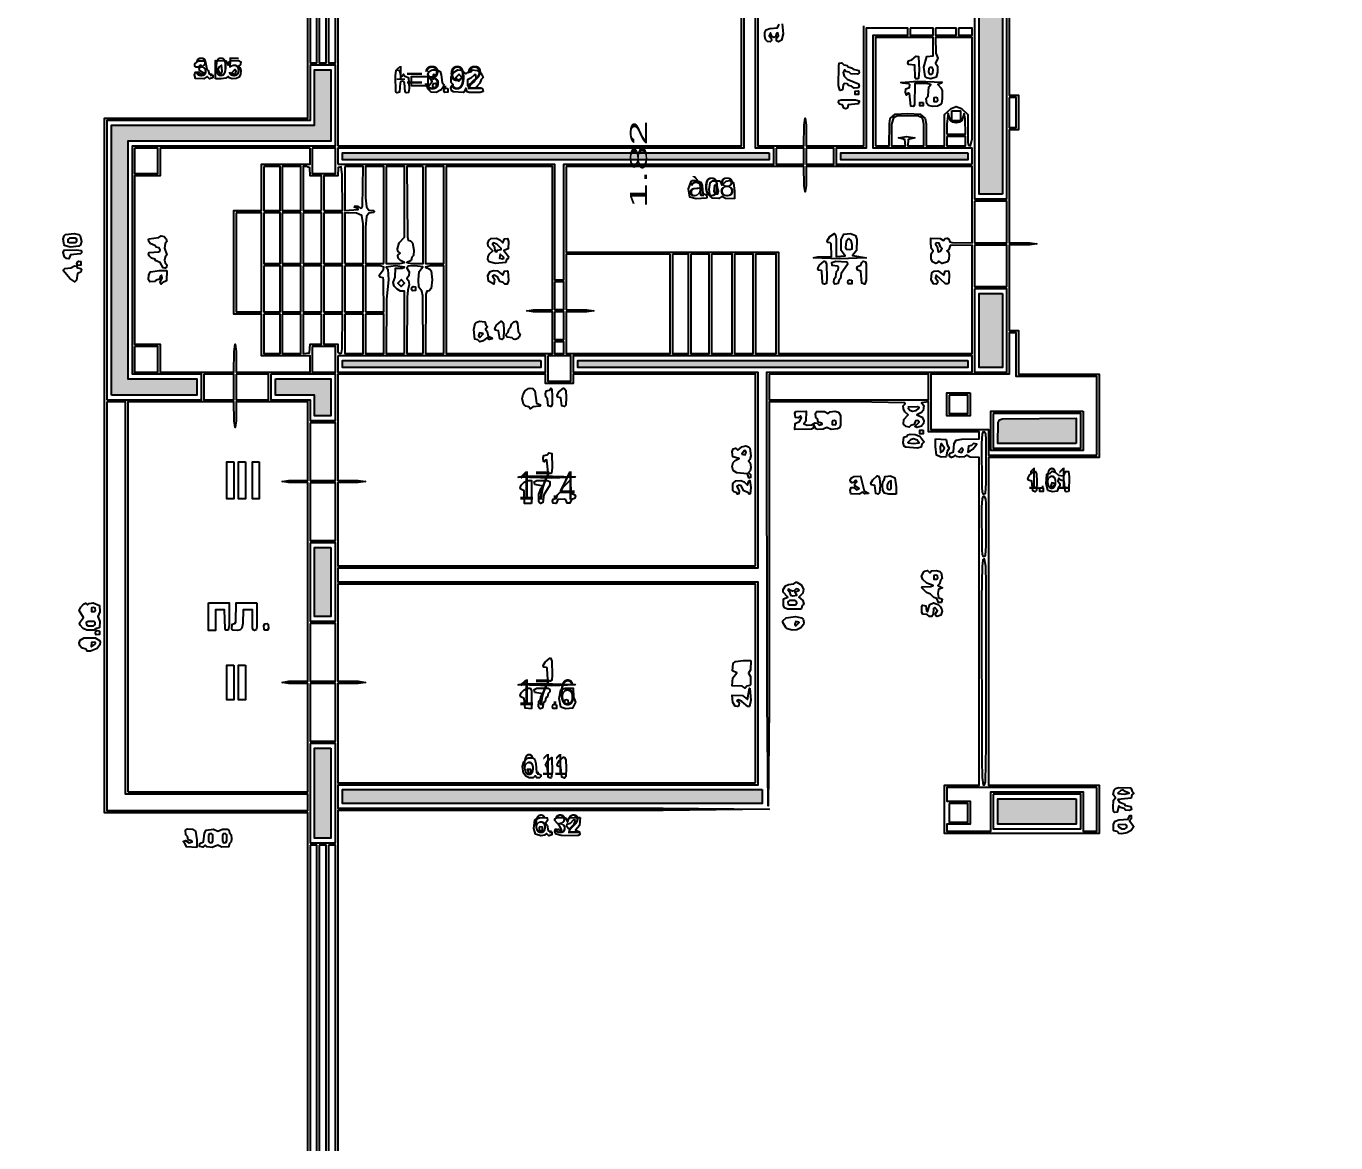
# Model space of a CAD drawing. Header units: millimetres. Extents: x 0 to 150324, y -100295 to 111760.
# Drawn here: x 21607 to 40826, y 43958 to 60345 of the extents above; entities that cross this region are included whole.
import ezdxf
from ezdxf.enums import TextEntityAlignment as Align

# ---------------------------------------------------------------- set-up
doc = ezdxf.new("R2010")
doc.units = ezdxf.units.MM
for name, color, linetype in [('A-PLAN-GRAPHICS', 7, 'Continuous'), ('A-RASTER-UNDERLAY', 8, 'Continuous'), ('A-TEXT-OCR', 3, 'Continuous'), ('A-WALLS-FILL', 9, 'Continuous'), ('A-WALLS-OUTLINE', 8, 'Continuous')]:
    doc.layers.add(name, color=color, linetype=linetype)
picture_1 = doc.add_image_def('image1.png', size_in_pixel=(2463, 3095))

msp = doc.modelspace()

# ---------------------------------------------------------------- hatches: boundary and pattern name
at = {"layer": 'A-WALLS-FILL'}
h = msp.add_hatch(color=9, dxfattribs=at)
h.paths.add_polyline_path([(50190, 13445), (50190, 13073), (49953, 13073), (49953, 13445), (50072, 13445)])
h.paths.add_polyline_path([(25840, 21302), (25840, 18220), (25603, 18220), (25603, 21302), (25722, 21302)])
h.paths.add_polyline_path([(64042, 21844), (64042, 18288), (63839, 18288), (63839, 21844), (63940, 21844)])
h.paths.add_polyline_path([(35391, 21370), (31801, 21370), (31801, 21878), (31936, 21878), (31936, 21505), (35221, 21505), (35221, 21810), (35391, 21810), (35391, 21590)])
h.paths.add_polyline_path([(57810, 21370), (54153, 21370), (54153, 21912), (54390, 21912), (54390, 21505), (57641, 21505), (57641, 21912), (57810, 21912), (57810, 21641)])
h.paths.add_polyline_path([(25840, 24181), (25840, 22487), (25603, 22487), (25603, 24181), (25722, 24181)])
h.paths.add_polyline_path([(64042, 24181), (64042, 22792), (63839, 22792), (63839, 24181), (63940, 24181)])
h.paths.add_polyline_path([(63771, 26077), (63771, 24350), (57810, 24350), (57810, 23165), (57676, 23168), (57569, 23196), (57269, 23199), (57269, 27805), (54390, 27805), (54390, 23199), (54153, 23199), (54153, 28042), (57269, 28042), (57269, 30717), (57506, 30717), (57506, 24486), (57878, 24486), (57878, 24587), (63534, 24587), (63534, 26077), (63652, 26077)])
h.paths.add_polyline_path([(25840, 26619), (26077, 26619), (26077, 24587), (31936, 24587), (31936, 23300), (31801, 23300), (31801, 24350), (25840, 24350), (25840, 25485)])
h.paths.add_polyline_path([(35323, 27838), (35323, 23300), (35086, 23300), (35086, 27601), (32241, 27601), (32241, 23300), (32139, 23300), (32139, 27838), (33731, 27838)])
h.paths.add_polyline_path([(41656, 24892), (41656, 25739), (41980, 25733), (42032, 25720), (42048, 25694), (42062, 24892), (41859, 24892)])
h.paths.add_polyline_path([(48091, 25739), (48091, 24892), (47650, 24892), (47650, 25739), (47871, 25739)])
h.paths.add_polyline_path([(36949, 25502), (36949, 25129), (35865, 25129), (35865, 25502), (36407, 25502)])
h.paths.add_polyline_path([(52900, 25129), (52900, 25502), (53786, 25499), (53959, 25477), (53980, 25403), (53983, 25129), (53442, 25129)])
h.paths.add_polyline_path([(26077, 34375), (26077, 29498), (25840, 29498), (25840, 34375), (25959, 34375)])
h.paths.add_polyline_path([(63771, 31056), (63771, 29769), (63534, 29769), (63534, 31056), (63652, 31056)])
h.paths.add_polyline_path([(32106, 30954), (32106, 30615), (26247, 30615), (26247, 30954), (29176, 30954)])
h.paths.add_polyline_path([(37050, 30954), (37050, 30615), (35797, 30615), (35797, 30954), (36424, 30954)])
h.paths.add_polyline_path([(53746, 31056), (53746, 30683), (52561, 30683), (52561, 31056), (53154, 31056)])
h.paths.add_polyline_path([(26077, 37490), (26077, 35560), (25840, 35560), (25840, 37490), (25959, 37490)])
h.paths.add_polyline_path([(63771, 37626), (63771, 36034), (63534, 36034), (63534, 37626), (63652, 37626)])
h.paths.add_polyline_path([(37016, 37050), (37016, 36678), (35865, 36678), (35865, 37050), (36441, 37050)])
h.paths.add_polyline_path([(53746, 37050), (53746, 36678), (52561, 36678), (52561, 37050), (53154, 37050)])
h.paths.add_polyline_path([(26077, 43451), (26077, 42469), (25840, 42469), (25840, 43451), (25959, 43451)])
h.paths.add_polyline_path([(63771, 43857), (63771, 42604), (63534, 42604), (63534, 43857), (63652, 43857)])
h.paths.add_polyline_path([(37016, 43011), (37016, 42672), (35865, 42672), (35865, 43011), (36441, 43011)])
h.paths.add_polyline_path([(53746, 43011), (53746, 42672), (52595, 42672), (52595, 43011), (53171, 43011)])
h.paths.add_polyline_path([(26077, 49750), (26077, 48429), (25840, 48429), (25840, 49750), (25959, 49750)])
h.paths.add_polyline_path([(37016, 49005), (37016, 48633), (35865, 48633), (35865, 49005), (36441, 49005)])
h.paths.add_polyline_path([(53746, 49005), (53746, 48633), (52595, 48633), (52595, 49005), (53171, 49005)])
h.paths.add_polyline_path([(63771, 51376), (63771, 48836), (63534, 48836), (63534, 51376), (63652, 51376)])
h.paths.add_polyline_path([(32410, 49141), (32410, 48937), (26247, 48937), (26247, 49141), (29329, 49141)])
h.paths.add_polyline_path([(26077, 52697), (26077, 51681), (25840, 51681), (25840, 52697), (25959, 52697)])
h.paths.add_polyline_path([(63534, 52764), (63537, 54342), (63545, 54655), (63566, 54816), (63568, 55169), (64956, 55169), (64956, 54932), (63771, 54932), (63771, 52764), (63652, 52764)])
h.paths.add_polyline_path([(41995, 54559), (41995, 53713), (41656, 53713), (41656, 54559), (41825, 54559)])
h.paths.add_polyline_path([(48023, 54559), (48023, 53713), (47650, 53713), (47650, 54559), (47837, 54559)])
h.paths.add_polyline_path([(37016, 54221), (35865, 54221), (35873, 54530), (35889, 54569), (35936, 54583), (37016, 54593), (37016, 54407)])
h.paths.add_polyline_path([(53746, 54593), (53746, 54221), (52595, 54221), (52595, 54593), (53171, 54593)])
h.paths.add_polyline_path([(25265, 55169), (26077, 55169), (26077, 54627), (25840, 54627), (25840, 54932), (25265, 54932), (25265, 55050)])
h.paths.add_polyline_path([(22860, 54932), (22860, 58894), (25840, 58894), (25840, 59707), (26077, 59707), (26077, 58657), (23097, 58657), (23097, 55169), (24113, 55169), (24113, 54932), (23487, 54932)])
h.paths.add_polyline_path([(63737, 59944), (63974, 59944), (63974, 58860), (66988, 58860), (66988, 54932), (66142, 54932), (66142, 55135), (66751, 55135), (66751, 58623), (63737, 58623), (63737, 59284)])
h.paths.add_polyline_path([(29159, 55440), (29159, 55338), (26247, 55338), (26247, 55440), (27703, 55440)])
h.paths.add_polyline_path([(35425, 55440), (35425, 55338), (29701, 55338), (29701, 55440), (32563, 55440)])
h.paths.add_polyline_path([(35933, 56422), (35933, 55338), (35594, 55338), (35594, 56422), (35763, 56422)])
h.paths.add_polyline_path([(35933, 57878), (35594, 57878), (35594, 76640), (26077, 76640), (26077, 74778), (25840, 74778), (25840, 76945), (25129, 76945), (25129, 77182), (26247, 77182), (26247, 76877), (35729, 76877), (35729, 76979), (35933, 76979), (35933, 76877), (40505, 76877), (40505, 76640), (35933, 76640), (35933, 67259)])
h.paths.add_polyline_path([(68512, 66853), (68851, 66853), (68851, 58454), (71696, 58454), (71696, 58318), (68851, 58318), (68851, 57980), (68758, 57988), (68749, 58081), (68512, 58081), (68512, 62467)])
h.paths.add_polyline_path([(54356, 58014), (54119, 58014), (54116, 58583), (54107, 58646), (54076, 58666), (54063, 58902), (54051, 76606), (50758, 76608), (48903, 76638), (45381, 76640), (45381, 76877), (49014, 76875), (51084, 76845), (54966, 76843), (54966, 76606), (54356, 76606), (54356, 64855), (54153, 64855), (54153, 64381), (54356, 64381), (54356, 58454), (54830, 58454), (54830, 58318), (54356, 58318), (54356, 58166)])
h.paths.add_polyline_path([(60079, 58454), (60079, 58318), (56015, 58318), (56015, 58454), (58047, 58454)])
h.paths.add_polyline_path([(63771, 58454), (63771, 58318), (60655, 58318), (60655, 58454), (62213, 58454)])
h.paths.add_polyline_path([(32512, 58488), (32512, 58386), (26247, 58386), (26247, 58488), (29379, 58488)])
h.paths.add_polyline_path([(35425, 58488), (35425, 58386), (33562, 58386), (33562, 58488), (34493, 58488)])
h.paths.add_polyline_path([(26077, 65634), (26077, 63195), (25840, 63195), (25840, 65634), (25959, 65634)])
h.paths.add_polyline_path([(63974, 64855), (63974, 63432), (63737, 63432), (63737, 64855), (63856, 64855)])
h.paths.add_polyline_path([(45381, 65871), (45381, 65634), (42672, 65634), (42672, 65871), (44027, 65871)])
h.paths.add_polyline_path([(63974, 66480), (63974, 65938), (63737, 65938), (63737, 66480), (63856, 66480)])
h.paths.add_polyline_path([(71188, 76437), (71188, 66074), (71086, 66074), (71086, 76437), (71137, 76437)])
h.paths.add_polyline_path([(26077, 71323), (26077, 69122), (25840, 69122), (25840, 71323), (25959, 71323)])
h.paths.add_polyline_path([(63974, 71730), (63974, 69935), (63737, 69935), (63737, 71730), (63856, 71730)])
h.paths.add_polyline_path([(56151, 76843), (63974, 76843), (63974, 75218), (63737, 75218), (63737, 76606), (56151, 76606), (56151, 76725)])
h.paths.add_polyline_path([(42266, 76132), (42266, 76471), (42425, 76468), (42467, 76454), (42490, 76422), (42503, 76132), (42384, 76132)])
h.paths.add_polyline_path([(47549, 76471), (47549, 76132), (47312, 76132), (47312, 76471), (47430, 76471)])
h.paths.add_polyline_path([(74337, 76843), (74337, 76606), (70477, 76606), (70477, 76843), (72407, 76843)])
h.paths.add_polyline_path([(41758, 86631), (41995, 86631), (41995, 76877), (44196, 76877), (44196, 76640), (41656, 76640), (41656, 76877), (41758, 76877), (41758, 81754)])
h.paths.add_polyline_path([(22725, 79417), (22962, 79417), (22962, 77182), (23978, 77182), (23978, 76945), (22725, 76945), (22725, 78181)])
h.paths.add_polyline_path([(23470, 78334), (23470, 78097), (23131, 78097), (23131, 78334), (23300, 78334)])
h.paths.add_polyline_path([(41588, 78334), (41588, 78097), (41283, 78097), (41283, 78334), (41436, 78334)])
h.paths.add_polyline_path([(22725, 81585), (22725, 91000), (24282, 91000), (24282, 90763), (22962, 90763), (22962, 81585), (22843, 81585)])
h.paths.add_polyline_path([(51545, 84836), (51545, 81957), (51308, 81957), (51308, 84836), (51427, 84836)])
h.paths.add_polyline_path([(19643, 84159), (19643, 82431), (19507, 82431), (19507, 84159), (19575, 84159)])
h.paths.add_polyline_path([(23436, 84497), (23436, 84260), (23131, 84260), (23131, 84497), (23283, 84497)])
h.paths.add_polyline_path([(41588, 84497), (41588, 84260), (41283, 84260), (41283, 84497), (41436, 84497)])
h.paths.add_polyline_path([(51139, 84497), (51139, 84260), (50834, 84260), (50834, 84497), (50986, 84497)])
h.paths.add_polyline_path([(35120, 91000), (41995, 91000), (41995, 88629), (41758, 88629), (41758, 90763), (35120, 90763), (35120, 90881)])
h.paths.add_polyline_path([(23470, 90593), (23470, 90289), (23131, 90289), (23131, 90593), (23300, 90593)])
h.paths.add_polyline_path([(29464, 90593), (29464, 90289), (29227, 90289), (29227, 90593), (29345, 90593)])
h.paths.add_polyline_path([(35458, 90593), (35458, 90289), (35255, 90289), (35255, 90593), (35357, 90593)])
h.paths.add_polyline_path([(38473, 90593), (38473, 90289), (38235, 90289), (38235, 90593), (38354, 90593)])
h.paths.add_polyline_path([(41588, 90593), (41588, 90289), (41250, 90289), (41250, 90593), (41419, 90593)])
h.paths.add_polyline_path([(19643, 91000), (19643, 90763), (15917, 90763), (15917, 91000), (17780, 91000)])
h.paths.add_polyline_path([(29566, 91000), (29566, 90763), (26247, 90763), (26247, 91000), (27906, 91000)])
h.paths.add_polyline_path([(33155, 91000), (33155, 90763), (31530, 90763), (31530, 91000), (32343, 91000)])
h.paths.add_polyline_path([(37863, 99941), (37863, 99703), (34578, 99703), (34578, 99941), (36220, 99941)])

# ---------------------------------------------------------------- linework, layer by layer
at = {"layer": 'A-PLAN-GRAPHICS'}
for points in [[(25739, 35831), (25739, 48802), (22758, 48802), (22758, 58996), (25739, 58996), (25739, 75218), (22623, 75218), (22623, 80501)], [(35526, 76573), (35526, 57810), (35763, 57810), (36000, 57810), (36000, 76573)], [(32343, 61637), (32343, 60113), (32343, 58589), (33020, 58589), (33022, 58891), (33037, 58996), (33052, 58891), (33054, 58589), (33901, 58589), (33901, 60350)], [(36034, 60757), (36034, 59334), (36170, 59334), (36170, 58826), (36034, 58826), (36034, 57167), (36336, 57165), (36441, 57150), (36336, 57135), (36034, 57133), (36034, 55880), (36170, 55880), (36170, 55237), (37355, 55237), (37355, 54017), (35729, 54017), (35729, 49208), (37355, 49208), (37355, 48497), (35086, 48497), (35086, 49208), (35594, 49208), (35594, 54017), (35458, 54021), (35408, 54051), (35372, 54024), (35302, 54018), (35260, 54029), (35238, 54051), (35214, 54023), (35185, 54017), (35160, 54032), (35154, 54051), (35166, 54080), (35215, 54099), (35225, 54219), (35255, 54268), (35337, 54286), (35594, 54288), (35594, 54390), (34849, 54390), (34849, 54830), (34748, 54816), (34779, 54777), (34771, 54707), (34748, 54677), (34679, 54644), (34755, 54605), (34779, 54554), (34776, 54515), (34748, 54475), (34678, 54457), (34646, 54470), (34711, 54535), (34691, 54558), (34658, 54554), (34637, 54500), (34588, 54486), (34566, 54460), (34519, 54468), (34484, 54505), (34485, 54575), (34549, 54644), (34502, 54687), (34481, 54732), (34477, 54776), (34508, 54805), (34500, 54816), (34016, 54829), (32512, 54830), (32510, 50360), (32495, 48903), (32480, 50468), (32478, 55270), (35492, 55270), (35492, 55507), (29633, 55507), (29633, 55270), (32343, 55270), (32343, 52392), (26179, 52392), (26179, 52189), (32343, 52189), (32343, 49208), (26179, 49208), (26179, 48870), (30955, 48868), (32512, 48853), (30955, 48837), (26179, 48836), (26179, 43078)], [(32702, 60379), (32714, 60232), (32691, 60138), (32649, 60114), (32618, 60128), (32617, 60167), (32647, 60204), (32636, 60247), (32619, 60239), (32605, 60190), (32580, 60181), (32551, 60193), (32529, 60249), (32513, 60204), (32541, 60171), (32544, 60136), (32527, 60117), (32486, 60122), (32458, 60150), (32446, 60198), (32449, 60252), (32468, 60292), (32519, 60312), (32634, 60323), (32656, 60376)]]:
    msp.add_lwpolyline(points, dxfattribs=at)
for points in [[(26179, 58589), (32106, 58589), (32106, 61637), (31829, 61639), (31733, 61654), (31829, 61669), (32106, 61671), (32106, 62653), (33325, 62653), (33325, 64787), (26179, 64787), (26179, 61688)], [(25773, 63094), (25773, 59809), (25874, 59809), (25874, 63094), (25823, 63094)], [(25908, 63094), (25908, 59809), (26010, 59809), (26010, 63094), (25959, 63094)], [(26043, 63094), (26043, 59809), (26145, 59809), (26145, 63094), (26094, 63094)], [(26179, 58318), (29362, 58318), (29362, 56625), (29498, 56625), (29498, 58318), (32580, 58318), (32580, 58555), (32309, 58555), (32309, 61129), (32139, 61129), (32139, 58555), (26179, 58555), (26179, 58437)], [(35492, 58318), (35492, 58555), (34036, 58555), (34036, 60215), (34544, 60215), (34544, 60317), (33934, 60317), (33934, 58555), (33494, 58555), (33494, 58318), (34493, 58318)], [(34070, 58589), (34273, 58589), (34275, 58910), (34288, 58988), (34361, 59053), (34544, 59063), (34727, 59053), (34800, 58988), (34813, 58910), (34815, 58589), (35086, 58589), (35086, 59048), (35180, 59137), (35255, 59165), (35331, 59137), (35425, 59048), (35427, 58644), (35437, 58598), (35467, 58590), (35488, 58693), (35492, 59385), (35492, 60181), (34950, 60181), (34955, 59948), (34984, 59876), (34951, 59803), (34979, 59759), (34982, 59671), (34960, 59596), (34883, 59571), (34822, 59585), (34798, 59608), (34781, 59742), (34823, 59902), (34917, 59910), (34917, 60181), (34070, 60181), (34070, 59385)], [(34578, 60317), (34578, 60215), (34917, 60215), (34917, 60317), (34747, 60317)], [(34950, 60317), (34950, 60215), (35255, 60215), (35255, 60317), (35103, 60317)], [(35289, 60317), (35289, 60215), (35492, 60215), (35492, 60317), (35391, 60317)], [(22792, 54864), (24181, 54864), (24181, 55237), (23165, 55237), (23165, 58589), (26145, 58589), (26145, 59775), (25773, 59775), (25773, 58962), (22792, 58962), (22792, 56913)], [(24344, 59586), (24299, 59573), (24265, 59605), (24215, 59575), (24090, 59578), (24079, 59633), (24094, 59670), (24133, 59670), (24175, 59639), (24215, 59656), (24150, 59695), (24148, 59724), (24178, 59753), (24174, 59768), (24159, 59772), (24131, 59744), (24102, 59743), (24081, 59759), (24084, 59792), (24136, 59835), (24235, 59838), (24258, 59715), (24277, 59697), (24291, 59648), (24345, 59627), (24348, 59595)], [(24384, 59571), (24384, 59842), (24539, 59836), (24570, 59775), (24592, 59829), (24610, 59839), (24722, 59841), (24755, 59824), (24750, 59784), (24723, 59758), (24743, 59741), (24755, 59697), (24752, 59639), (24732, 59596), (24689, 59576), (24631, 59573), (24587, 59585), (24570, 59605), (24539, 59580), (24467, 59571)], [(24470, 59642), (24485, 59687), (24473, 59772), (24434, 59742), (24419, 59708), (24432, 59674), (24464, 59643)], [(33546, 59405), (33529, 59477), (33531, 59760), (33540, 59801), (33577, 59807), (33606, 59780), (33654, 59770), (33670, 59748), (33721, 59736), (33741, 59714), (33826, 59696), (33831, 59659), (33805, 59641), (33710, 59646), (33687, 59668), (33636, 59680), (33615, 59707), (33596, 59664), (33613, 59612), (33654, 59566), (33821, 59498), (33832, 59463), (33817, 59440), (33759, 59438), (33721, 59465), (33673, 59475), (33654, 59499), (33616, 59502), (33598, 59481), (33589, 59413), (33553, 59403)], [(34695, 59574), (34664, 59573), (34651, 59588), (34646, 59775), (34555, 59782), (34544, 59809), (34555, 59837), (34603, 59852), (34667, 59906), (34702, 59902), (34713, 59698), (34701, 59578)], [(24623, 59652), (24672, 59642), (24688, 59684), (24681, 59703), (24665, 59704), (24622, 59657)], [(27044, 59704), (27086, 59696), (27107, 59608), (27123, 59610), (27144, 59639), (27166, 59614), (27220, 59594), (27228, 59433), (27216, 59374), (27187, 59369), (27167, 59383), (27158, 59514), (27147, 59533), (27127, 59538), (27107, 59533), (27097, 59514), (27084, 59377), (27051, 59369), (27034, 59382), (27026, 59616), (27038, 59700)], [(27500, 59605), (27500, 59470), (27263, 59470), (27263, 59605), (27381, 59605)], [(27575, 59705), (27640, 59703), (27680, 59678), (27699, 59629), (27710, 59519), (27736, 59491), (27725, 59449), (27695, 59410), (27624, 59372), (27548, 59376), (27503, 59424), (27508, 59461), (27567, 59533), (27502, 59635), (27519, 59679), (27553, 59699)], [(27634, 59627), (27584, 59636), (27568, 59595), (27576, 59575), (27591, 59574), (27634, 59621)], [(28311, 59387), (28267, 59370), (28106, 59371), (28081, 59381), (28059, 59436), (28037, 59382), (28019, 59372), (27878, 59382), (27856, 59398), (27839, 59438), (27847, 59466), (27872, 59487), (27843, 59517), (27842, 59591), (27880, 59665), (27942, 59703), (27987, 59700), (28060, 59644), (28086, 59667), (28137, 59680), (28153, 59704), (28225, 59695), (28283, 59653), (28312, 59592), (28284, 59563), (28265, 59507), (28213, 59449), (28302, 59429), (28312, 59394)], [(27957, 59638), (27910, 59590), (27955, 59538), (28004, 59586), (27961, 59637)], [(28203, 59635), (28186, 59633), (28134, 59581), (28082, 59560), (28085, 59476), (28100, 59472), (28117, 59499), (28159, 59509), (28188, 59531), (28210, 59581), (28206, 59629)], [(34869, 59641), (34896, 59641), (34912, 59655), (34916, 59710), (34902, 59737), (34869, 59739), (34853, 59725), (34850, 59670), (34864, 59643)], [(27576, 59444), (27627, 59444), (27630, 59492), (27608, 59503), (27580, 59498), (27568, 59476), (27573, 59448)], [(27796, 59428), (27796, 59377), (27749, 59374), (27737, 59396), (27742, 59424), (27764, 59436), (27792, 59431)], [(33824, 59394), (33824, 59343), (33774, 59343), (33774, 59394), (33821, 59397)], [(35029, 59195), (34983, 59169), (34910, 59166), (34850, 59182), (34825, 59211), (34817, 59282), (34844, 59325), (34856, 59453), (34881, 59490), (34820, 59502), (34646, 59504), (34641, 59190), (34627, 59168), (34591, 59170), (34569, 59357), (34553, 59366), (34524, 59335), (34510, 59377), (34517, 59425), (34569, 59444), (34576, 59484), (34558, 59500), (34470, 59507), (34442, 59521), (34692, 59537), (35049, 59524), (35042, 59509), (34984, 59491), (35032, 59440), (35048, 59400), (35051, 59285), (35038, 59211)], [(33832, 59241), (33818, 59205), (33672, 59190), (33658, 59143), (33636, 59132), (33604, 59140), (33587, 59190), (33545, 59202), (33529, 59221), (33534, 59254), (33566, 59264), (33776, 59265), (33830, 59248)], [(34773, 59224), (34773, 59174), (34722, 59174), (34722, 59224), (34769, 59227)], [(34925, 59292), (34925, 59241), (34972, 59238), (34984, 59260), (34979, 59288), (34957, 59300), (34929, 59295)], [(36034, 59301), (36034, 58860), (36136, 58860), (36136, 59301), (36085, 59301)], [(34754, 59002), (34703, 59024), (34544, 59030), (34385, 59024), (34334, 59002), (34308, 58907), (34307, 58589), (34510, 58589), (34502, 58682), (34409, 58708), (34527, 58725), (34646, 58708), (34552, 58682), (34544, 58589), (34781, 58589), (34780, 58907), (34768, 58980)], [(35120, 58759), (35391, 58759), (35389, 58984), (35374, 59063), (35340, 58962), (35306, 58937), (35255, 58928), (35205, 58937), (35171, 58962), (35137, 59063), (35120, 58911)], [(35187, 59097), (35187, 58962), (35323, 58962), (35323, 59097), (35255, 59097)], [(35120, 58725), (35120, 58589), (35391, 58589), (35391, 58725), (35255, 58725)], [(25773, 58555), (23571, 58555), (23571, 58149), (23199, 58149), (23199, 55677), (23571, 55677), (23571, 55270), (24655, 55270), (24657, 55572), (24672, 55677), (24687, 55572), (24689, 55270), (25773, 55270), (25773, 55507), (25061, 55507), (25061, 56117), (24655, 56117), (24655, 57641), (25061, 57641), (25061, 58318), (25773, 58318), (25773, 58437)], [(23199, 58555), (23199, 58183), (23537, 58183), (23537, 58555), (23368, 58555)], [(25806, 58555), (25806, 58183), (26145, 58183), (26145, 58555), (25976, 58555)], [(32614, 58555), (32614, 58318), (33020, 58318), (33020, 58555), (32817, 58555)], [(33054, 58555), (33054, 58318), (33460, 58318), (33460, 58555), (33257, 58555)], [(25095, 58285), (25095, 57641), (25332, 57641), (25332, 58285), (25214, 58285)], [(25366, 58285), (25366, 57641), (25637, 57641), (25637, 58285), (25502, 58285)], [(25942, 57641), (25942, 58149), (25773, 58149), (25768, 58268), (25722, 58285), (25671, 58285), (25671, 57641), (25806, 57641)], [(25976, 57641), (26247, 57641), (26246, 58169), (26229, 58281), (26185, 58272), (26179, 58149), (25976, 58149), (25976, 57895)], [(26281, 58285), (26281, 57641), (26479, 57653), (26474, 57670), (26418, 57687), (26434, 57707), (26470, 57706), (26512, 57675), (26534, 57678), (26544, 57698), (26551, 58285), (26416, 58285)], [(26856, 56862), (26856, 58285), (26585, 58285), (26587, 57827), (26599, 57693), (26635, 57646), (26703, 57638), (26721, 57624), (26703, 57610), (26634, 57602), (26599, 57550), (26586, 57397), (26585, 56862), (26721, 56862)], [(26890, 58285), (26890, 56862), (27090, 56864), (27161, 56879), (27102, 56905), (27068, 56942), (27063, 56985), (27093, 57015), (27062, 57045), (27057, 57080), (27082, 57165), (27161, 57248), (27161, 58285), (27026, 58285)], [(27432, 58285), (27195, 58285), (27202, 57253), (27215, 57203), (27249, 57195), (27278, 57166), (27297, 57058), (27290, 56982), (27268, 56954), (27257, 56908), (27195, 56879), (27258, 56864), (27432, 56862), (27432, 57573)], [(27466, 58285), (27466, 56862), (27737, 56862), (27737, 58285), (27601, 58285)], [(27771, 58285), (27771, 55541), (29329, 55541), (29329, 56151), (29052, 56153), (28956, 56168), (29052, 56183), (29329, 56185), (29329, 58285), (28550, 58285)], [(29532, 58285), (29532, 57031), (32647, 57031), (32647, 55541), (35492, 55541), (35492, 57133), (35168, 57125), (35145, 57070), (35120, 57048), (35140, 57032), (35152, 56988), (35149, 56930), (35129, 56886), (35050, 56863), (35001, 56896), (34980, 56870), (34955, 56863), (34907, 56886), (34888, 56930), (34886, 57005), (34917, 57048), (34891, 57079), (34883, 57151), (34883, 57235), (35019, 57231), (35069, 57201), (35093, 57229), (35122, 57235), (35147, 57220), (35160, 57180), (35195, 57170), (35492, 57167), (35492, 58285), (33054, 58285), (33052, 58008), (33037, 57912), (33022, 58008), (33020, 58285), (31276, 58285)], [(31592, 57823), (31441, 57812), (31348, 57836), (31327, 57959), (31364, 58067), (31386, 58079), (31444, 58080), (31506, 58054), (31526, 58005), (31536, 57892), (31589, 57870), (31596, 57829)], [(32004, 57810), (31868, 57814), (31818, 57844), (31773, 57814), (31678, 57821), (31645, 57849), (31632, 57948), (31647, 58044), (31686, 58075), (31777, 58075), (31798, 58059), (31814, 58014), (31881, 58071), (31935, 58080), (31985, 58047), (32004, 57922)], [(31709, 58014), (31700, 57917), (31719, 57880), (31756, 57884), (31767, 57922), (31754, 57971), (31717, 58012)], [(35526, 57777), (35526, 57167), (36000, 57167), (36000, 57777), (35763, 57777)], [(24689, 57607), (24689, 56151), (25061, 56151), (25061, 57607), (24875, 57607)], [(25095, 57607), (25095, 56862), (25332, 56862), (25332, 57607), (25214, 57607)], [(25366, 57607), (25366, 56862), (25637, 56862), (25637, 57607), (25502, 57607)], [(25671, 57607), (25671, 56862), (25942, 56862), (25942, 57607), (25806, 57607)], [(25976, 57607), (25976, 56862), (26247, 56862), (26247, 57607), (26111, 57607)], [(26281, 56862), (26551, 56862), (26550, 57446), (26534, 57569), (26454, 57602), (26281, 57607), (26281, 57235)], [(22162, 57136), (22151, 57221), (22165, 57268), (22185, 57286), (22313, 57302), (22376, 57289), (22401, 57269), (22418, 57183), (22403, 57134), (22382, 57115), (22252, 57101), (22170, 57125)], [(33155, 56947), (33227, 56962), (33426, 56964), (33421, 57150), (33408, 57165), (33371, 57172), (33360, 57195), (33400, 57261), (33468, 57304), (33484, 57282), (33492, 57226), (33494, 56964), (33626, 56975), (33569, 57054), (33569, 57216), (33604, 57293), (33702, 57302), (33776, 57274), (33796, 57213), (33792, 57055), (33734, 56980), (33934, 56947), (33545, 56930), (33155, 56947)], [(22217, 57209), (22220, 57181), (22245, 57169), (22332, 57171), (22352, 57193), (22348, 57221), (22324, 57233), (22245, 57233), (22218, 57215)], [(23408, 57223), (23555, 57242), (23590, 57268), (23630, 57258), (23662, 57226), (23672, 57186), (23646, 57154), (23639, 57088), (23673, 56992), (23646, 56954), (23639, 56913), (23646, 56872), (23671, 56844), (23667, 56807), (23645, 56795), (23619, 56799), (23571, 56879), (23511, 56901), (23493, 56927), (23446, 56940), (23412, 56974), (23402, 57005), (23413, 57023), (23548, 57035), (23567, 57045), (23571, 57065), (23559, 57094), (23513, 57104), (23496, 57128), (23427, 57158), (23406, 57187), (23404, 57219)], [(28401, 56887), (28383, 56925), (28385, 56967), (28406, 57006), (28453, 57048), (28389, 57118), (28382, 57160), (28395, 57199), (28433, 57227), (28507, 57232), (28556, 57212), (28604, 57167), (28626, 57226), (28671, 57230), (28684, 57187), (28679, 57080), (28617, 57052), (28684, 56963), (28681, 56936), (28656, 56920), (28646, 56875), (28495, 56864), (28401, 56887)], [(28454, 57163), (28449, 57145), (28477, 57118), (28489, 57041), (28507, 57033), (28522, 57058), (28577, 57069), (28579, 57082), (28516, 57147), (28460, 57166)], [(33673, 57224), (33639, 57186), (33630, 57098), (33642, 57071), (33693, 57066), (33727, 57080), (33731, 57136), (33714, 57201), (33684, 57224)], [(34998, 57033), (35028, 57049), (35051, 57083), (35024, 57109), (35006, 57162), (34966, 57164), (34951, 57147), (34977, 57110), (34993, 57036)], [(35526, 57133), (35526, 56523), (36000, 56523), (36000, 57133), (35763, 57133)], [(22418, 57047), (22418, 57017), (22405, 57004), (22259, 56988), (22231, 56933), (22201, 56934), (22167, 56960), (22149, 57022), (22166, 57060), (22346, 57065), (22414, 57052)], [(22411, 56888), (22411, 56837), (22364, 56834), (22352, 56856), (22357, 56884), (22379, 56896), (22408, 56891)], [(28561, 56997), (28555, 56942), (28599, 56931), (28617, 56941), (28613, 56956), (28563, 56998)], [(31056, 56998), (29532, 56998), (29532, 56185), (29834, 56183), (29938, 56168), (29834, 56153), (29532, 56151), (29532, 55541), (31056, 55541), (31056, 56269)], [(31090, 56998), (31090, 55541), (31327, 55541), (31327, 56998), (31208, 56998)], [(31361, 56998), (31361, 55541), (31631, 55541), (31631, 56998), (31496, 56998)], [(31665, 56998), (31665, 55541), (31970, 55541), (31970, 56998), (31818, 56998)], [(32004, 56998), (32004, 55541), (32275, 55541), (32275, 56998), (32139, 56998)], [(32309, 56998), (32309, 55541), (32614, 55541), (32614, 56998), (32461, 56998)], [(33332, 56898), (33353, 56852), (33358, 56648), (33350, 56571), (33325, 56557), (33304, 56562), (33294, 56584), (33285, 56744), (33272, 56759), (33235, 56765), (33225, 56789), (33251, 56840), (33320, 56897)], [(33657, 56884), (33660, 56849), (33569, 56717), (33557, 56640), (33533, 56615), (33523, 56570), (33475, 56561), (33461, 56588), (33464, 56638), (33487, 56669), (33499, 56746), (33523, 56770), (33528, 56802), (33512, 56824), (33437, 56835), (33428, 56877), (33491, 56895), (33651, 56888)], [(33909, 56558), (33872, 56574), (33858, 56751), (33811, 56766), (33799, 56788), (33807, 56820), (33858, 56837), (33870, 56879), (33888, 56895), (33922, 56889), (33932, 56855), (33933, 56620), (33916, 56560)], [(22150, 56767), (22174, 56790), (22264, 56799), (22318, 56828), (22345, 56821), (22362, 56799), (22408, 56789), (22418, 56773), (22411, 56735), (22358, 56714), (22347, 56616), (22322, 56593), (22247, 56642), (22154, 56754)], [(23673, 56761), (23667, 56606), (23612, 56584), (23588, 56557), (23571, 56591), (23604, 56648), (23591, 56692), (23576, 56683), (23563, 56634), (23513, 56620), (23489, 56596), (23421, 56594), (23403, 56624), (23406, 56697), (23433, 56739), (23562, 56761)], [(25095, 56828), (25095, 56151), (25332, 56151), (25332, 56828), (25214, 56828)], [(25366, 56828), (25366, 56151), (25637, 56151), (25637, 56828), (25502, 56828)], [(25671, 56828), (25671, 56151), (25942, 56151), (25942, 56828), (25806, 56828)], [(25976, 56828), (25976, 56151), (26247, 56151), (26247, 56828), (26111, 56828)], [(26281, 56828), (26281, 56151), (26551, 56151), (26551, 56828), (26416, 56828)], [(26585, 56151), (26856, 56151), (26851, 56623), (26844, 56650), (26801, 56664), (26789, 56689), (26850, 56776), (26854, 56811), (26802, 56827), (26585, 56828), (26585, 56490)], [(27161, 55541), (27161, 56456), (27101, 56458), (27050, 56484), (27009, 56530), (26992, 56582), (27022, 56660), (27026, 56794), (27124, 56796), (27161, 56811), (27026, 56828), (26890, 56811), (26915, 56777), (26924, 56625), (26895, 56337), (26890, 55541), (27026, 55541)], [(27432, 55541), (27427, 56388), (27414, 56456), (27370, 56516), (27364, 56625), (27374, 56746), (27428, 56813), (27313, 56828), (27214, 56823), (27195, 56794), (27227, 56739), (27224, 56681), (27195, 56642), (27220, 56613), (27228, 56556), (27206, 56470), (27199, 56367), (27195, 55541), (27313, 55541)], [(27737, 55541), (27737, 56828), (27537, 56826), (27466, 56811), (27533, 56781), (27551, 56756), (27567, 56625), (27551, 56494), (27521, 56461), (27486, 56454), (27473, 56411), (27466, 55541), (27601, 55541)], [(28676, 56751), (28684, 56614), (28666, 56559), (28631, 56561), (28607, 56586), (28559, 56599), (28529, 56664), (28476, 56692), (28448, 56676), (28480, 56631), (28470, 56560), (28393, 56603), (28381, 56688), (28417, 56746), (28469, 56760), (28526, 56753), (28604, 56693), (28626, 56752), (28672, 56756)], [(35137, 56564), (35100, 56565), (34962, 56690), (34951, 56648), (34979, 56615), (34983, 56580), (34965, 56561), (34924, 56566), (34886, 56625), (34899, 56726), (34931, 56752), (34988, 56757), (35073, 56693), (35094, 56752), (35140, 56756), (35153, 56704), (35145, 56577)], [(27110, 56624), (27063, 56576), (27108, 56524), (27157, 56572), (27115, 56623)], [(27322, 56515), (27322, 56464), (27275, 56461), (27263, 56483), (27268, 56511), (27290, 56523), (27318, 56518)], [(29362, 56591), (29362, 56185), (29498, 56185), (29498, 56591), (29430, 56591)], [(33723, 56617), (33723, 56566), (33676, 56563), (33664, 56585), (33669, 56613), (33691, 56625), (33719, 56620)], [(35526, 56490), (35526, 55270), (36000, 55270), (36000, 56490), (35763, 56490)], [(29362, 56151), (29362, 55745), (29498, 55745), (29498, 56151), (29430, 56151)], [(25095, 56117), (25095, 55541), (25332, 55541), (25332, 56117), (25214, 56117)], [(25366, 56117), (25366, 55541), (25637, 55541), (25637, 56117), (25502, 56117)], [(25942, 56117), (25671, 56117), (25671, 55541), (25765, 55551), (25773, 55677), (25942, 55677), (25942, 55897)], [(25976, 56117), (25976, 55677), (26179, 55677), (26183, 55561), (26213, 55541), (26234, 55551), (26244, 55608), (26247, 56117), (26111, 56117)], [(26281, 56117), (26281, 55541), (26551, 55541), (26551, 56117), (26416, 56117)], [(26585, 56117), (26585, 55541), (26856, 55541), (26856, 56117), (26721, 56117)], [(28209, 55997), (28261, 56014), (28339, 56006), (28353, 55958), (28379, 55934), (28348, 55897), (28374, 55865), (28385, 55794), (28441, 55771), (28446, 55755), (28405, 55746), (28365, 55773), (28311, 55729), (28266, 55711), (28235, 55740), (28190, 55750), (28178, 55892), (28198, 55984)], [(28589, 56017), (28611, 55982), (28617, 55880), (28612, 55766), (28592, 55745), (28556, 55757), (28540, 55872), (28494, 55885), (28483, 55908), (28510, 55959), (28577, 56016)], [(28805, 56013), (28817, 55989), (28827, 55863), (28854, 55827), (28844, 55787), (28821, 55761), (28781, 55745), (28758, 55750), (28738, 55773), (28667, 55783), (28653, 55799), (28654, 55832), (28680, 55856), (28688, 55900), (28714, 55922), (28729, 55972), (28763, 56006), (28800, 56015)], [(28311, 55834), (28261, 55843), (28245, 55802), (28253, 55782), (28269, 55781), (28311, 55828)], [(37321, 54051), (37321, 55203), (36136, 55203), (36136, 55846), (36034, 55846), (36034, 55237), (34883, 55237), (34883, 54424), (35729, 54424), (35729, 54051), (36525, 54051)], [(23199, 55643), (23199, 55270), (23537, 55270), (23537, 55643), (23368, 55643)], [(25806, 55643), (25806, 55270), (26145, 55270), (26145, 55643), (25976, 55643)], [(29362, 55711), (29362, 55541), (29498, 55541), (29498, 55711), (29430, 55711)], [(26179, 55507), (26179, 55270), (29227, 55270), (29227, 55507), (27703, 55507)], [(29261, 55507), (29261, 55135), (29599, 55135), (29599, 55507), (29430, 55507)], [(24215, 55237), (24215, 54864), (24655, 54864), (24655, 55237), (24435, 55237)], [(24689, 55237), (24689, 54864), (25163, 54864), (25163, 55237), (24926, 55237)], [(25197, 55237), (25197, 54864), (25773, 54864), (25773, 54559), (26145, 54559), (26145, 55237), (25671, 55237)], [(32309, 52426), (32309, 55237), (29633, 55237), (29633, 55101), (29227, 55101), (29227, 55237), (26179, 55237), (26179, 53679), (26481, 53677), (26585, 53662), (26481, 53647), (26179, 53645), (26179, 52426), (29244, 52426)], [(32512, 55237), (32512, 54864), (34849, 54864), (34849, 55237), (33680, 55237)], [(29003, 55035), (29043, 55027), (29073, 54992), (29097, 54812), (29155, 54787), (29146, 54769), (29044, 54757), (29004, 54729), (28982, 54757), (28940, 54767), (28906, 54798), (28887, 54880), (28898, 54940), (28930, 54992), (28980, 55029)], [(29303, 54763), (29267, 54775), (29256, 54878), (29234, 54908), (29227, 54949), (29237, 54993), (29285, 55004), (29306, 55032), (29322, 55008), (29328, 54921), (29326, 54797), (29310, 54765)], [(29504, 55035), (29526, 54999), (29532, 54898), (29526, 54784), (29506, 54763), (29470, 54775), (29454, 54890), (29408, 54903), (29398, 54926), (29424, 54977), (29492, 55034)], [(22792, 54830), (22792, 48836), (25739, 48836), (25739, 49073), (23063, 49073), (23063, 54830), (22928, 54830)], [(23097, 49107), (25739, 49107), (25739, 50698), (25462, 50700), (25366, 50715), (25462, 50731), (25739, 50732), (25739, 53645), (25462, 53647), (25366, 53662), (25462, 53677), (25739, 53679), (25739, 54830), (24689, 54830), (24687, 54554), (24672, 54458), (24657, 54554), (24655, 54830), (23097, 54830), (23097, 51968)], [(35458, 54966), (35458, 54627), (35120, 54627), (35120, 54966), (35289, 54966)], [(35154, 54932), (35154, 54661), (35425, 54661), (35425, 54932), (35289, 54932)], [(33555, 54629), (33555, 54489), (33542, 54453), (33512, 54434), (33419, 54426), (33359, 54458), (33305, 54429), (33218, 54426), (33193, 54438), (33172, 54491), (33153, 54442), (33134, 54429), (32885, 54424), (32891, 54513), (32958, 54546), (32985, 54599), (32969, 54627), (32938, 54596), (32895, 54600), (32885, 54668), (32904, 54691), (33054, 54695), (33049, 54550), (33020, 54508), (33066, 54492), (33136, 54496), (33184, 54525), (33213, 54520), (33246, 54492), (33289, 54503), (33281, 54520), (33232, 54534), (33218, 54583), (33196, 54603), (33190, 54668), (33208, 54691), (33325, 54691), (33376, 54661), (33404, 54687), (33475, 54693), (33527, 54679), (33553, 54640)], [(34547, 54751), (34574, 54712), (34612, 54697), (34667, 54704), (34699, 54729), (34710, 54751), (34689, 54760), (34551, 54755)], [(37118, 54695), (37118, 54119), (35763, 54119), (35763, 54695), (36441, 54695)], [(35797, 54661), (35797, 54153), (37084, 54153), (37084, 54661), (36441, 54661)], [(25773, 54525), (25773, 53679), (26145, 53679), (26145, 54525), (25959, 54525)], [(33435, 54551), (33435, 54500), (33482, 54497), (33494, 54519), (33489, 54547), (33467, 54559), (33439, 54554)], [(34773, 54415), (34773, 54364), (34722, 54364), (34722, 54415), (34769, 54418)], [(34781, 54241), (34752, 54211), (34742, 54166), (34684, 54154), (34518, 54166), (34494, 54183), (34479, 54232), (34486, 54315), (34534, 54327), (34548, 54349), (34578, 54358), (34652, 54353), (34724, 54327), (34779, 54252)], [(34544, 54230), (34629, 54221), (34713, 54230), (34684, 54268), (34629, 54288), (34584, 54274), (34545, 54237)], [(34950, 54288), (35108, 54281), (35125, 54202), (35154, 54153), (35125, 54104), (35110, 54025), (35035, 54019), (34968, 54048), (34950, 54177)], [(35030, 54087), (35066, 54113), (35086, 54153), (35034, 54219), (35019, 54174), (35026, 54090)], [(35430, 54091), (35500, 54140), (35557, 54210), (35511, 54219), (35482, 54192), (35435, 54180), (35427, 54096)], [(35662, 54390), (35645, 54385), (35635, 54357), (35629, 54228), (35630, 53579), (35635, 53508), (35653, 53476), (35683, 53490), (35694, 53637), (35693, 54286), (35688, 54357), (35671, 54389)], [(29310, 53783), (29280, 53782), (29266, 53797), (29249, 53978), (29234, 53980), (29215, 53950), (29200, 53959), (29193, 54011), (29204, 54045), (29251, 54056), (29279, 54083), (29320, 54072), (29328, 53863), (29316, 53787)], [(32231, 53714), (32214, 53719), (32191, 53775), (32034, 53788), (31980, 53826), (31970, 53882), (31984, 53942), (32010, 53972), (32072, 54000), (31978, 54027), (31970, 54100), (31980, 54145), (32018, 54150), (32053, 54124), (32109, 54170), (32166, 54185), (32206, 54172), (32225, 54150), (32240, 54039), (32228, 53984), (32207, 53967), (32232, 53938), (32241, 53871), (32230, 53819), (32207, 53797), (32237, 53766), (32235, 53719)], [(32107, 54064), (32157, 54054), (32173, 54096), (32165, 54115), (32149, 54116), (32107, 54069)], [(35291, 54098), (35340, 54088), (35356, 54129), (35349, 54149), (35333, 54150), (35290, 54103)], [(24655, 53950), (24655, 53408), (24553, 53408), (24553, 53950), (24604, 53950)], [(24824, 53950), (24824, 53408), (24723, 53408), (24723, 53950), (24773, 53950)], [(25027, 53950), (25027, 53408), (24926, 53408), (24926, 53950), (24977, 53950)], [(36413, 53816), (36435, 53775), (36441, 53662), (36435, 53533), (36415, 53510), (36379, 53524), (36364, 53670), (36317, 53684), (36306, 53707), (36333, 53758), (36401, 53815)], [(36902, 53516), (36873, 53510), (36853, 53524), (36838, 53670), (36789, 53684), (36762, 53713), (36746, 53668), (36774, 53635), (36778, 53600), (36750, 53567), (36738, 53519), (36671, 53510), (36601, 53531), (36577, 53632), (36585, 53770), (36634, 53785), (36666, 53814), (36710, 53798), (36759, 53756), (36819, 53747), (36841, 53757), (36859, 53809), (36902, 53808), (36914, 53732), (36906, 53522)], [(25773, 53645), (25773, 52798), (26145, 52798), (26145, 53645), (25959, 53645)], [(29667, 53729), (29322, 53713), (28825, 53726), (28892, 53740), (29166, 53746), (29663, 53733)], [(29024, 53340), (28922, 53340), (28916, 53526), (28864, 53551), (28854, 53569), (28873, 53611), (28916, 53652), (28966, 53677), (29024, 53679), (29024, 53509)], [(29151, 53340), (29129, 53363), (29129, 53475), (29164, 53567), (29193, 53594), (29070, 53617), (29060, 53660), (29103, 53677), (29254, 53677), (29291, 53662), (29291, 53607), (29202, 53468), (29187, 53353), (29159, 53340)], [(29590, 53679), (29605, 53492), (29659, 53467), (29667, 53442), (29655, 53413), (29608, 53399), (29583, 53343), (29544, 53345), (29528, 53394), (29504, 53406), (29409, 53401), (29391, 53352), (29375, 53341), (29341, 53345), (29329, 53374), (29341, 53402), (29390, 53419), (29406, 53466), (29454, 53516), (29488, 53578), (29582, 53675)], [(31984, 53641), (32022, 53671), (32097, 53676), (32146, 53656), (32194, 53611), (32212, 53669), (32227, 53677), (32241, 53577), (32230, 53481), (32216, 53477), (32199, 53504), (32139, 53526), (32099, 53600), (32072, 53611), (32038, 53591), (32072, 53524), (32065, 53483), (32047, 53477), (32031, 53502), (31993, 53512), (31976, 53533), (31976, 53624)], [(33966, 53486), (33915, 53480), (33884, 53509), (33833, 53479), (33709, 53482), (33698, 53537), (33712, 53574), (33751, 53574), (33793, 53543), (33833, 53560), (33768, 53599), (33766, 53628), (33796, 53657), (33792, 53672), (33777, 53676), (33758, 53652), (33729, 53645), (33704, 53656), (33699, 53684), (33717, 53717), (33754, 53739), (33853, 53742), (33905, 53525), (33968, 53492)], [(34110, 53748), (34132, 53713), (34138, 53611), (34132, 53497), (34112, 53476), (34076, 53488), (34060, 53603), (34014, 53616), (34004, 53639), (34030, 53690), (34097, 53747)], [(34375, 53475), (34267, 53477), (34203, 53493), (34180, 53530), (34172, 53600), (34177, 53663), (34200, 53689), (34212, 53736), (34290, 53745), (34353, 53715), (34375, 53587)], [(34295, 53676), (34263, 53654), (34241, 53614), (34241, 53571), (34262, 53545), (34287, 53545), (34303, 53563), (34299, 53674)], [(36710, 53632), (36660, 53642), (36644, 53600), (36652, 53581), (36668, 53580), (36710, 53627)], [(35662, 53442), (35645, 53437), (35635, 53410), (35629, 53286), (35630, 52661), (35635, 52592), (35653, 52562), (35683, 52575), (35694, 52717), (35693, 53342), (35688, 53410), (35671, 53441)], [(36534, 53569), (36534, 53518), (36483, 53518), (36483, 53569), (36530, 53572)], [(25773, 52764), (25773, 51613), (26145, 51613), (26145, 52764), (25959, 52764)], [(35662, 52527), (35645, 52513), (35635, 52418), (35629, 51953), (35630, 49572), (35635, 49318), (35652, 49210), (35671, 49210), (35684, 49255), (35695, 49782), (35693, 52164), (35688, 52418), (35671, 52525)], [(34793, 52349), (34835, 52356), (34866, 52324), (34894, 52350), (34965, 52356), (35017, 52342), (35035, 52324), (35050, 52241), (35023, 52212), (35011, 52161), (34984, 52138), (35052, 52101), (34994, 52079), (34984, 52019), (34994, 51959), (35049, 51935), (35040, 51889), (34996, 51889), (34973, 51946), (34926, 51961), (34876, 52009), (34820, 52036), (34750, 52104), (34757, 52116), (34882, 52124), (34917, 52138), (34823, 52171), (34765, 52226), (34747, 52274), (34779, 52339)], [(34925, 52282), (34925, 52231), (34972, 52228), (34984, 52250), (34979, 52278), (34957, 52290), (34929, 52285)], [(32309, 49242), (32309, 52155), (26179, 52155), (26179, 50732), (26481, 50731), (26585, 50715), (26481, 50700), (26179, 50698), (26179, 49242), (29244, 49242)], [(32916, 52187), (32978, 52147), (33016, 52085), (33006, 52026), (32947, 51968), (33003, 51915), (33019, 51862), (32993, 51843), (32984, 51801), (32968, 51788), (32781, 51789), (32736, 51807), (32721, 51842), (32722, 51940), (32783, 51965), (32718, 52039), (32714, 52079), (32749, 52132), (32795, 52152), (32873, 52162), (32905, 52188)], [(32785, 52072), (32811, 52043), (32824, 51996), (32857, 51986), (32916, 51997), (32886, 52041), (32952, 52067), (32938, 52084), (32908, 52086), (32878, 52059), (32852, 52054), (32823, 52062), (32802, 52085), (32786, 52075)], [(32783, 51892), (32787, 51864), (32811, 51852), (32899, 51854), (32918, 51876), (32914, 51903), (32890, 51916), (32811, 51916), (32785, 51898)], [(22677, 51515), (22637, 51508), (22599, 51483), (22495, 51482), (22442, 51504), (22397, 51555), (22388, 51589), (22448, 51669), (22386, 51769), (22407, 51818), (22449, 51862), (22478, 51876), (22508, 51851), (22531, 51875), (22588, 51883), (22681, 51842), (22689, 51751), (22657, 51681), (22689, 51610), (22681, 51519)], [(22564, 51808), (22564, 51757), (22611, 51754), (22623, 51776), (22618, 51804), (22596, 51816), (22567, 51811)], [(24282, 51884), (24587, 51884), (24586, 51552), (24569, 51480), (24538, 51480), (24525, 51501), (24519, 51782), (24384, 51782), (24384, 51477), (24282, 51477), (24282, 51681)], [(24994, 51884), (24991, 51526), (24981, 51485), (24960, 51477), (24939, 51484), (24929, 51515), (24926, 51782), (24790, 51782), (24788, 51579), (24770, 51510), (24745, 51488), (24707, 51478), (24644, 51479), (24624, 51496), (24628, 51568), (24670, 51581), (24684, 51602), (24689, 51884), (24841, 51884)], [(35048, 51758), (35030, 51703), (34977, 51681), (34956, 51694), (34951, 51723), (34983, 51768), (34942, 51813), (34921, 51797), (34915, 51709), (34897, 51682), (34863, 51684), (34828, 51711), (34766, 51717), (34749, 51739), (34749, 51822), (34761, 51846), (34808, 51839), (34820, 51763), (34835, 51749), (34870, 51857), (34923, 51882), (34989, 51860), (35027, 51822), (35046, 51779)], [(22488, 51587), (22491, 51559), (22516, 51547), (22595, 51547), (22621, 51565), (22621, 51593), (22603, 51609), (22516, 51611), (22489, 51593)], [(25143, 51479), (25115, 51479), (25100, 51493), (25096, 51549), (25110, 51575), (25143, 51577), (25159, 51563), (25162, 51508), (25148, 51481)], [(25773, 51579), (25773, 50732), (26145, 50732), (26145, 51579), (25959, 51579)], [(32713, 51616), (32760, 51663), (32899, 51680), (32986, 51662), (33008, 51642), (33020, 51596), (33015, 51566), (32977, 51516), (32917, 51486), (32846, 51479), (32780, 51499), (32753, 51520), (32712, 51595)], [(32951, 51600), (32901, 51610), (32885, 51568), (32893, 51549), (32909, 51548), (32951, 51595)], [(22693, 51310), (22687, 51266), (22649, 51214), (22552, 51172), (22500, 51174), (22480, 51201), (22418, 51224), (22395, 51254), (22386, 51291), (22398, 51337), (22456, 51369), (22617, 51368), (22685, 51329)], [(22682, 51469), (22682, 51418), (22635, 51415), (22623, 51437), (22628, 51465), (22650, 51477), (22678, 51472)], [(22568, 51242), (22611, 51269), (22622, 51290), (22615, 51303), (22564, 51300), (22563, 51244)], [(24655, 50969), (24655, 50461), (24553, 50461), (24553, 50969), (24604, 50969)], [(24824, 50969), (24824, 50461), (24723, 50461), (24723, 50969), (24773, 50969)], [(29302, 51073), (29323, 51027), (29328, 50823), (29320, 50746), (29295, 50732), (29274, 50737), (29264, 50759), (29255, 50919), (29242, 50934), (29205, 50940), (29194, 50963), (29221, 51014), (29290, 51072)], [(32241, 51037), (32237, 50901), (32207, 50851), (32237, 50800), (32238, 50687), (32227, 50669), (32183, 50660), (32156, 50631), (32115, 50660), (31970, 50665), (31978, 50783), (32038, 50855), (31974, 50886), (31980, 50991), (32018, 51024), (32130, 51037)], [(25773, 50698), (25773, 49852), (26145, 49852), (26145, 50698), (25959, 50698)], [(29667, 50681), (29322, 50665), (28825, 50678), (28892, 50692), (29166, 50698), (29663, 50685)], [(29024, 50326), (28929, 50337), (28916, 50480), (28864, 50503), (28854, 50521), (28873, 50563), (28916, 50604), (28966, 50629), (29002, 50629), (29021, 50598), (29024, 50478)], [(29145, 50327), (29127, 50354), (29130, 50441), (29154, 50471), (29166, 50523), (29193, 50546), (29070, 50569), (29060, 50612), (29103, 50629), (29264, 50628), (29293, 50612), (29291, 50577), (29266, 50553), (29256, 50505), (29234, 50489), (29222, 50437), (29200, 50418), (29186, 50336), (29151, 50326)], [(29459, 50611), (29517, 50628), (29633, 50631), (29637, 50496), (29667, 50427), (29625, 50335), (29525, 50328), (29451, 50351), (29430, 50480), (29454, 50606)], [(32227, 50629), (32240, 50453), (32221, 50362), (32197, 50361), (32111, 50436), (32060, 50461), (32038, 50444), (32068, 50414), (32066, 50374), (32044, 50361), (32012, 50368), (31976, 50420), (31970, 50529), (32120, 50522), (32191, 50464), (32224, 50631)], [(29388, 50385), (29388, 50334), (29341, 50331), (29329, 50353), (29334, 50381), (29356, 50393), (29384, 50388)], [(29506, 50453), (29506, 50402), (29553, 50399), (29565, 50421), (29560, 50449), (29538, 50461), (29510, 50456)], [(25773, 49818), (25773, 48362), (26145, 48362), (26145, 49818), (25959, 49818)], [(28977, 49610), (29039, 49610), (29072, 49582), (29088, 49526), (29097, 49394), (29158, 49356), (29158, 49333), (29138, 49313), (29099, 49315), (29075, 49344), (29048, 49316), (28988, 49316), (28940, 49340), (28907, 49381), (28890, 49481), (28910, 49547), (28951, 49596)], [(29303, 49310), (29267, 49325), (29256, 49454), (29227, 49500), (29257, 49560), (29319, 49615), (29328, 49392), (29310, 49312)], [(29505, 49617), (29526, 49576), (29532, 49462), (29527, 49333), (29506, 49310), (29470, 49325), (29455, 49471), (29408, 49484), (29398, 49507), (29424, 49558), (29492, 49616)], [(28958, 49433), (28985, 49390), (29006, 49379), (29019, 49386), (29015, 49437), (28960, 49437)], [(37321, 49174), (35120, 49174), (35120, 48971), (35458, 48971), (35458, 48633), (35120, 48633), (35120, 48531), (35763, 48531), (35763, 49107), (37118, 49107), (37118, 48531), (37321, 48531), (37321, 48853)], [(35797, 49073), (35797, 48565), (37084, 48565), (37084, 49073), (36441, 49073)], [(37818, 49166), (37838, 49112), (37863, 49090), (37835, 49063), (37824, 49018), (37626, 48995), (37654, 48959), (37720, 48932), (37737, 48910), (37818, 48896), (37826, 48851), (37799, 48837), (37742, 48841), (37718, 48865), (37666, 48877), (37643, 48903), (37619, 48812), (37577, 48804), (37564, 48819), (37558, 48878), (37566, 48989), (37592, 49022), (37559, 49071), (37574, 49140), (37595, 49159), (37643, 49171), (37810, 49169)], [(37629, 49085), (37724, 49073), (37795, 49090), (37737, 49112), (37708, 49140), (37669, 49130), (37629, 49090)], [(35154, 48937), (35154, 48666), (35425, 48666), (35425, 48937), (35289, 48937)], [(29082, 48710), (29157, 48733), (29252, 48725), (29258, 48686), (29227, 48649), (29255, 48618), (29268, 48541), (29323, 48519), (29322, 48478), (29277, 48464), (29244, 48497), (29215, 48471), (29161, 48464), (29079, 48489), (29058, 48572), (29074, 48697)], [(29735, 48734), (29727, 48616), (29667, 48544), (29726, 48522), (29733, 48481), (29710, 48468), (29612, 48464), (29457, 48468), (29384, 48489), (29365, 48521), (29371, 48555), (29416, 48562), (29447, 48531), (29464, 48553), (29439, 48604), (29367, 48686), (29363, 48711), (29397, 48731), (29509, 48731), (29527, 48721), (29549, 48666), (29574, 48725), (29650, 48734)], [(29664, 48695), (29640, 48696), (29589, 48642), (29539, 48628), (29535, 48608), (29565, 48572), (29587, 48570), (29647, 48632), (29667, 48688)], [(37565, 48543), (37562, 48635), (37588, 48678), (37643, 48697), (37779, 48706), (37802, 48761), (37824, 48761), (37825, 48715), (37800, 48685), (37861, 48599), (37821, 48539), (37760, 48507), (37682, 48494), (37642, 48498), (37616, 48526), (37568, 48538)], [(37628, 48621), (37647, 48590), (37687, 48567), (37731, 48567), (37759, 48587), (37760, 48613), (37742, 48629), (37631, 48625)], [(24113, 48294), (23959, 48300), (23937, 48355), (23910, 48379), (23944, 48395), (24001, 48362), (24045, 48376), (24035, 48390), (23986, 48404), (23973, 48453), (23949, 48478), (23946, 48546), (23976, 48564), (24050, 48561), (24092, 48534), (24113, 48405)], [(24149, 48317), (24155, 48353), (24209, 48376), (24222, 48501), (24250, 48548), (24358, 48563), (24418, 48531), (24488, 48563), (24559, 48563), (24583, 48551), (24592, 48507), (24616, 48477), (24621, 48418), (24614, 48375), (24592, 48352), (24574, 48300), (24480, 48297), (24418, 48328), (24337, 48294), (24261, 48303), (24232, 48328), (24198, 48295), (24153, 48308)], [(24308, 48362), (24336, 48366), (24348, 48390), (24346, 48478), (24324, 48497), (24297, 48493), (24284, 48469), (24284, 48390), (24302, 48363)], [(24512, 48362), (24539, 48366), (24551, 48390), (24550, 48478), (24527, 48497), (24500, 48493), (24488, 48469), (24488, 48390), (24505, 48363)], [(29134, 48590), (29134, 48539), (29185, 48539), (29185, 48590), (29138, 48593)], [(25773, 48328), (25773, 43553), (25874, 43553), (25874, 48328), (25823, 48328)], [(25908, 48328), (25908, 43553), (26010, 43553), (26010, 48328), (25959, 48328)], [(26043, 48328), (26043, 43553), (26145, 43553), (26145, 48328), (26094, 48328)]]:
    msp.add_lwpolyline(points, close=True, dxfattribs=at)
at = {"layer": 'A-WALLS-OUTLINE', "color": 8}
for points in [[(35933, 57878), (35594, 57878), (35594, 76640), (26077, 76640), (26077, 74778), (25840, 74778), (25840, 76945), (25129, 76945), (25129, 77182), (26247, 77182), (26247, 76877), (35729, 76877), (35729, 76979), (35933, 76979), (35933, 76877), (40505, 76877), (40505, 76640), (35933, 76640), (35933, 67259)], [(22860, 54932), (22860, 58894), (25840, 58894), (25840, 59707), (26077, 59707), (26077, 58657), (23097, 58657), (23097, 55169), (24113, 55169), (24113, 54932), (23487, 54932)], [(32512, 58488), (32512, 58386), (26247, 58386), (26247, 58488), (29379, 58488)], [(35425, 58488), (35425, 58386), (33562, 58386), (33562, 58488), (34493, 58488)], [(35933, 56422), (35933, 55338), (35594, 55338), (35594, 56422), (35763, 56422)], [(29159, 55440), (29159, 55338), (26247, 55338), (26247, 55440), (27703, 55440)], [(35425, 55440), (35425, 55338), (29701, 55338), (29701, 55440), (32563, 55440)], [(25265, 55169), (26077, 55169), (26077, 54627), (25840, 54627), (25840, 54932), (25265, 54932), (25265, 55050)], [(37016, 54221), (35865, 54221), (35873, 54530), (35889, 54569), (35936, 54583), (37016, 54593), (37016, 54407)], [(26077, 52697), (26077, 51681), (25840, 51681), (25840, 52697), (25959, 52697)], [(26077, 49750), (26077, 48429), (25840, 48429), (25840, 49750), (25959, 49750)], [(32410, 49141), (32410, 48937), (26247, 48937), (26247, 49141), (29329, 49141)], [(37016, 49005), (37016, 48633), (35865, 48633), (35865, 49005), (36441, 49005)]]:
    msp.add_lwpolyline(points, close=True, dxfattribs=at)

# ---------------------------------------------------------------- texts
at = {"layer": 'A-TEXT-OCR'}
for s, height, p, p2 in [('3.05', 276.4, (24079, 59610), (24755, 59610)), ('¹=3.92', 345.4, (27026, 59417), (28312, 59417)), ('à08', 276.4, (31327, 57849), (32004, 57849)), ('1.61', 312.5, (36306, 53553), (36914, 53553)), ('17.4', 414.3, (28825, 53398), (29667, 53398)), ('17.6', 379.8, (28825, 50379), (29667, 50379)), ('6.11', 312.5, (28890, 49354), (29532, 49354)), ('6.32', 276.4, (29058, 48502), (29735, 48502))]:
    msp.add_text(s, height=height, dxfattribs=at).set_placement(p, p2, align=Align.FIT)
msp.add_text('1.82', height=249.3, rotation=90, dxfattribs=at).set_placement((30717, 57675), (30717, 58962), align=Align.FIT)

# ---------------------------------------------------------------- pictures from other files: only their frames are drawn
at = {"layer": 'A-RASTER-UNDERLAY'}
image = msp.add_image(picture_1, insert=(2946, 3488), size_in_units=(83414, 104817), dxfattribs=at)
image.dxf.flags = 9

doc.saveas('drawing.dxf')
